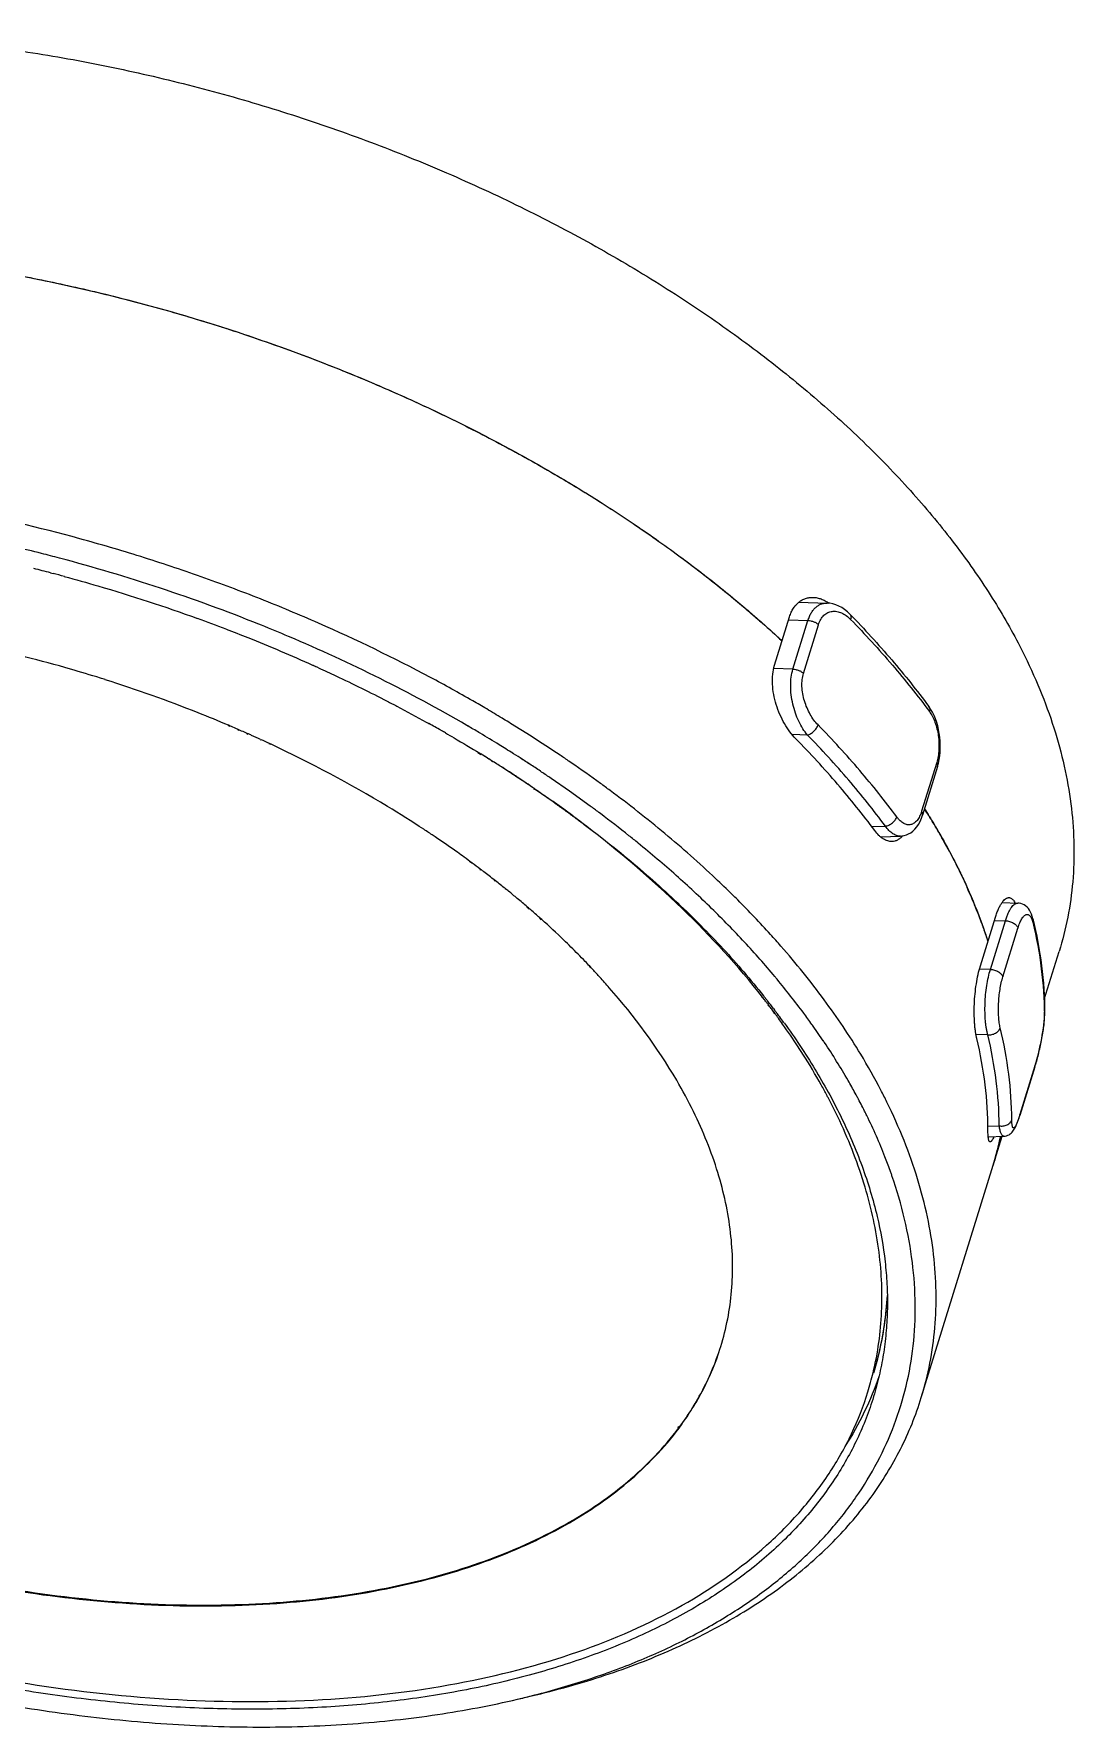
# Model space of a CAD drawing. Header units: millimetres. Extents: x -61 to 249, y -179 to 12.
# Drawn here: x -30.43 to -0.29, y -179.09 to -130.03 of the extents above; entities that cross this region are included whole.
import ezdxf

# ---------------------------------------------------------------- set-up
doc = ezdxf.new("R2010")
doc.units = ezdxf.units.MM
doc.header["$LTSCALE"] = 1.21
doc.header["$MEASUREMENT"] = 0
doc.layers.get('0').update_dxf_attribs({"linetype": 'CONTINUOUS'})
doc.layers.add('草图', color=7, linetype='CONTINUOUS')

msp = doc.modelspace()

# ---------------------------------------------------------------- linework, layer by layer
at = {"color": 7, "linetype": 'Continuous'}
for p, q in [((-29.687, -145.223), (-29.695, -145.221)), ((-29.951, -145.646), (-29.876, -145.666)), ((-29.951, -145.647), (-29.876, -145.667)), ((-29.687, -145.225), (-29.696, -145.222)), ((-8.265, -146.494), (-7.447, -146.522)), ((-23.837, -147.168), (-23.917, -147.136)), ((-23.837, -147.167), (-23.916, -147.135)), ((-9.3, -147.125), (-8.752, -147.622)), ((-8.97, -148.327), (-8.534, -146.917)), ((-8.562, -147.008), (-8.002, -147.028)), ((-8.437, -148.437), (-8.002, -147.028)), ((-8.133, -148.559), (-7.698, -147.149)), ((-22.36, -148.322), (-22.345, -148.329)), ((-22.359, -148.32), (-22.344, -148.327)), ((-22.344, -148.327), (-22.271, -148.36)), ((-8.437, -148.437), (-8.994, -148.418)), ((-24.752, -150.097), (-24.803, -150.074)), ((-24.745, -150.086), (-24.796, -150.065)), ((-19.068, -149.969), (-19.017, -149.997)), ((-19.068, -149.969), (-18.988, -150.014)), ((-19.017, -149.997), (-18.987, -150.014)), ((-17.858, -150.085), (-17.888, -150.068)), ((-17.858, -150.084), (-17.887, -150.067)), ((-16.825, -149.885), (-16.868, -149.859)), ((-16.824, -149.884), (-16.867, -149.858)), ((-16.026, -150.381), (-16.621, -150.008)), ((-24.518, -150.184), (-24.586, -150.155)), ((-24.486, -150.213), (-24.527, -150.196)), ((-24.478, -150.202), (-24.518, -150.184)), ((-24.414, -150.23), (-24.478, -150.202)), ((-24.228, -150.327), (-24.267, -150.31)), ((-24.22, -150.316), (-24.258, -150.298)), ((-23.856, -150.491), (-23.869, -150.485)), ((-23.85, -150.483), (-23.862, -150.477)), ((-23.564, -150.619), (-23.614, -150.597)), ((-23.561, -150.616), (-23.611, -150.593)), ((-18.642, -150.21), (-18.629, -150.217)), ((-18.641, -150.209), (-18.628, -150.216)), ((-17.506, -150.294), (-17.544, -150.271)), ((-17.504, -150.293), (-17.543, -150.27)), ((-16.016, -150.387), (-16.026, -150.381)), ((-16.016, -150.387), (-16.026, -150.381)), ((-8.017, -150.347), (-8.464, -150.331)), ((-17.469, -150.922), (-17.557, -150.868)), ((-17.48, -150.897), (-17.542, -150.858)), ((-17.515, -150.876), (-17.486, -150.894)), ((-17.513, -150.875), (-17.485, -150.893)), ((-17.455, -150.912), (-17.48, -150.897)), ((-17.174, -151.086), (-17.137, -151.11)), ((-17.173, -151.086), (-17.136, -151.109)), ((-17.132, -151.114), (-17.143, -151.107)), ((-16.533, -150.891), (-16.56, -150.874)), ((-16.532, -150.89), (-16.559, -150.873)), ((-16.261, -151.065), (-16.28, -151.052)), ((-16.26, -151.064), (-16.279, -151.052)), ((-17.144, -151.122), (-17.155, -151.115)), ((-16.787, -151.334), (-16.849, -151.294)), ((-16.59, -151.462), (-16.604, -151.453)), ((-16.591, -151.463), (-16.604, -151.453)), ((-16.394, -151.6), (-16.442, -151.567)), ((-16.441, -151.557), (-16.413, -151.575)), ((-16.44, -151.556), (-16.412, -151.574)), ((-16.388, -151.596), (-16.437, -151.564)), ((-16.066, -151.192), (-16.117, -151.159)), ((-16.064, -151.191), (-16.115, -151.158)), ((-15.72, -151.418), (-15.755, -151.394)), ((-15.721, -151.418), (-15.755, -151.394)), ((-14.869, -151.148), (-14.918, -151.115)), ((-14.867, -151.148), (-14.916, -151.114)), ((-4.272, -151.143), (-4.708, -152.553)), ((-4.248, -151.255), (-4.683, -152.665)), ((-15.922, -151.929), (-15.942, -151.915)), ((-15.931, -151.899), (-15.911, -151.912)), ((-15.929, -151.898), (-15.909, -151.911)), ((-15.907, -151.921), (-15.928, -151.906)), ((-15.909, -151.911), (-15.382, -152.277)), ((-14.917, -151.969), (-15.445, -151.603)), ((-14.313, -152.403), (-14.917, -151.969)), ((-14.8, -152.711), (-14.826, -152.693)), ((-14.751, -152.747), (-14.825, -152.692)), ((-14.753, -152.748), (-14.8, -152.711)), ((-14.018, -152.624), (-14.066, -152.589)), ((-14.017, -152.624), (-14.064, -152.588)), ((-6.154, -153), (-5.759, -152.986)), ((-5.9, -153.296), (-5.322, -153.275)), ((-17.745, -154.063), (-17.809, -154.014)), ((-17.732, -154.056), (-17.797, -154.009)), ((-3.901, -153.723), (-3.633, -154.246)), ((-17.488, -154.259), (-17.513, -154.239)), ((-17.472, -154.251), (-17.497, -154.232)), ((-17.068, -154.577), (-17.094, -154.558)), ((-17.056, -154.572), (-17.081, -154.552)), ((-16.728, -154.836), (-16.776, -154.8)), ((-16.726, -154.835), (-16.772, -154.798)), ((-16.082, -155.394), (-16.147, -155.337)), ((-16.103, -155.356), (-16.131, -155.331)), ((-16.065, -155.388), (-16.103, -155.356)), ((-2.378, -155.201), (-1.921, -155.216)), ((-15.733, -155.699), (-15.781, -155.657)), ((-15.717, -155.694), (-15.765, -155.652)), ((-3.007, -157.037), (-2.571, -155.627)), ((-2.717, -157.139), (-2.281, -155.729)), ((-2.599, -155.718), (-2.281, -155.729)), ((-2.354, -157.349), (-1.918, -155.939)), ((-1.155, -158.012), (-0.724, -156.62)), ((-14.321, -157.068), (-14.339, -157.05)), ((-14.308, -157.065), (-14.325, -157.047)), ((-14.033, -157.361), (-14.053, -157.339)), ((-14.034, -157.361), (-14.053, -157.339)), ((-2.717, -157.139), (-3.033, -157.128)), ((-9.329, -157.953), (-9.338, -157.942)), ((-9.314, -157.951), (-9.322, -157.94)), ((-9.132, -158.194), (-9.154, -158.167)), ((-9.127, -158.193), (-9.147, -158.166)), ((-8.964, -158.42), (-9.015, -158.346)), ((-8.985, -158.381), (-9.012, -158.345)), ((-9.001, -158.274), (-8.969, -158.316)), ((-9.001, -158.274), (-8.969, -158.316)), ((-8.957, -158.419), (-8.985, -158.381)), ((-1.144, -158.378), (-1.153, -158.438)), ((-7.871, -158.755), (-7.886, -158.734)), ((-7.871, -158.755), (-7.886, -158.734)), ((-7.56, -159.203), (-7.871, -158.755)), ((-7.558, -159.208), (-7.561, -159.203)), ((-7.557, -159.208), (-7.56, -159.203)), ((-2.793, -159.031), (-3.136, -159.019)), ((-1.424, -159.933), (-1.86, -161.343)), ((-1.428, -159.957), (-1.424, -159.933)), ((-1.428, -159.957), (-1.864, -161.367)), ((-7.212, -161.258), (-7.411, -160.867)), ((-6.609, -160.771), (-6.636, -160.722)), ((-6.608, -160.771), (-6.634, -160.722)), ((-1.864, -161.367), (-1.86, -161.343)), ((-2.79, -161.682), (-2.46, -161.67)), ((-4.719, -169.545), (-2.378, -161.972)), ((-2.78, -161.987), (-2.325, -161.97)), ((-10.53, -168.067), (-10.528, -168.061)), ((-10.53, -168.067), (-10.528, -168.061)), ((-11.764, -170.41), (-11.744, -170.385)), ((-11.762, -170.417), (-11.742, -170.391)), ((-11.744, -170.419), (-11.725, -170.394)), ((-11.739, -170.427), (-11.72, -170.401)), ((-16.421, -178.284), (-16.017, -178.189))]:
    msp.add_line(p, q, dxfattribs=at)
for points in [[(-6.785, -146.848), (-6.86, -146.776), (-6.942, -146.711), (-7.026, -146.654), (-7.111, -146.608), (-7.197, -146.572), (-7.283, -146.545), (-7.367, -146.529), (-7.447, -146.522)], [(-4.248, -151.255), (-4.222, -151.161), (-4.2, -151.059), (-4.184, -150.954), (-4.173, -150.847), (-4.168, -150.739), (-4.168, -150.63), (-4.172, -150.52), (-4.182, -150.41), (-4.197, -150.3), (-4.217, -150.191), (-4.243, -150.084), (-4.273, -149.979), (-4.309, -149.877), (-4.35, -149.779), (-4.396, -149.685), (-4.448, -149.596), (-4.501, -149.517)], [(-5.322, -153.275), (-5.281, -153.272), (-5.214, -153.261), (-5.149, -153.241), (-5.086, -153.213), (-5.024, -153.177), (-4.964, -153.131), (-4.906, -153.075), (-4.851, -153.009), (-4.801, -152.934), (-4.755, -152.85), (-4.716, -152.758), (-4.683, -152.665)], [(-1.484, -155.671), (-1.503, -155.601), (-1.526, -155.536), (-1.552, -155.478), (-1.582, -155.425), (-1.616, -155.377), (-1.655, -155.334), (-1.697, -155.297), (-1.741, -155.268), (-1.787, -155.246), (-1.834, -155.23), (-1.883, -155.22), (-1.921, -155.216)], [(-1.428, -159.957), (-1.406, -159.882), (-1.382, -159.799), (-1.359, -159.713), (-1.336, -159.624), (-1.313, -159.532), (-1.291, -159.437), (-1.27, -159.341), (-1.249, -159.242), (-1.23, -159.143), (-1.212, -159.043), (-1.196, -158.943), (-1.181, -158.844), (-1.168, -158.746), (-1.158, -158.65), (-1.15, -158.556), (-1.145, -158.464), (-1.144, -158.378)], [(-2.325, -161.97), (-2.286, -161.966), (-2.246, -161.957), (-2.208, -161.944), (-2.173, -161.926), (-2.141, -161.905), (-2.112, -161.881), (-2.086, -161.855), (-2.064, -161.828), (-2.043, -161.8), (-2.025, -161.771), (-2.007, -161.74), (-1.991, -161.707), (-1.974, -161.671), (-1.957, -161.631), (-1.94, -161.587), (-1.921, -161.539), (-1.903, -161.486), (-1.883, -161.427), (-1.864, -161.367)]]:
    msp.add_lwpolyline(points, dxfattribs=at)
for centre, radius, start, end in [((-42.038, -192.043), 47.945, 75.3983, 75.9951), ((-42.074, -192.184), 48.091, 74.9067, 75.3059), ((-41.989, -191.984), 47.874, 69.0438, 70.0959), ((-41.961, -192.113), 48.463, 67.0334, 68.039), ((-41.282, -190.291), 46.039, 65.4959, 65.6099), ((-40.531, -187.112), 40.252, 72.4088, 72.6195), ((-39.129, -186.654), 43.006, 58.8246, 59.5174), ((-40.038, -185.841), 38.888, 66.5865, 66.8419), ((-39.623, -187.041), 42.389, 60.3305, 60.8677), ((-39.31, -186.898), 42.608, 59.278, 59.7699), ((-38.858, -186.205), 42.482, 58.4369, 58.7579), ((-39.944, -185.626), 38.653, 66.0573, 66.3091), ((-39.893, -185.511), 38.528, 65.8479, 65.9949), ((-39.833, -185.376), 38.38, 65.4103, 65.8481), ((-39.735, -185.162), 38.145, 64.9943, 65.3895), ((-39.44, -186.718), 42.018, 60.1217, 60.3095), ((-38.934, -186.27), 41.876, 58.3343, 59.2197), ((-38.529, -185.188), 40.237, 57.9441, 58.4659), ((-38.451, -184.869), 39.924, 58.0589, 58.2703), ((-38.352, -184.711), 39.737, 57.8739, 58.0589), ((-38.272, -184.583), 39.587, 57.7416, 57.8739), ((-38.242, -184.729), 39.696, 57.3885, 57.88), ((-38.561, -185.666), 41.166, 57.6912, 58.3348), ((-38.269, -185.204), 40.62, 57.2229, 57.6464), ((-38.084, -184.917), 40.278, 56.9455, 57.191), ((-38.102, -184.315), 39.269, 57.2335, 57.7221), ((-38.001, -184.353), 39.249, 56.9368, 57.388), ((-37.83, -183.891), 38.765, 56.8018, 57.1238), ((-37.661, -183.634), 38.458, 56.5027, 56.7768), ((-37.807, -184.053), 38.892, 56.6745, 56.9362), ((-37.606, -183.748), 38.527, 56.2018, 56.6255), ((-37.448, -183.312), 38.072, 56.0272, 56.4156), ((-37.814, -184.504), 39.785, 56.3271, 56.8603), ((-37.503, -184.038), 39.224, 55.7821, 56.2669), ((-37.376, -183.403), 38.112, 55.7554, 56.2015), ((-37.228, -182.985), 37.678, 55.5753, 56.0273), ((-36.991, -182.64), 37.258, 55.1864, 55.5368), ((-36.818, -182.391), 36.956, 54.9093, 55.1863), ((-36.637, -182.134), 36.641, 54.5418, 54.9094), ((-36.546, -182.207), 36.657, 54.2191, 54.735), ((-36.383, -181.778), 36.204, 54.0219, 54.5421), ((-36.236, -181.775), 36.125, 53.637, 54.2186), ((-36.062, -181.336), 35.658, 53.4455, 54.0221), ((-36.009, -181.929), 36.64, 53.206, 53.6908), ((-21.339, -163.118), 19.809, 31.798, 32.4639), ((-35.651, -180.783), 34.969, 52.7485, 53.2959), ((-21.01, -162.913), 19.422, 31.0566, 31.797), ((-20.606, -162.67), 18.95, 29.9782, 31.056), ((-36.736, -179.862), 32.049, 56.0972, 56.6898), ((-36.575, -179.621), 31.759, 55.9714, 56.0965), ((-20.162, -162.413), 18.437, 29.0995, 29.975), ((-19.76, -162.189), 17.977, 28.0924, 29.098), ((-35.595, -178.222), 30.051, 53.682, 54.2022), ((-35.264, -177.772), 29.492, 52.9579, 53.5266), ((-35.051, -177.49), 29.139, 52.7149, 52.8937), ((-34.809, -177.173), 28.74, 51.9142, 52.7163), ((-34.385, -176.633), 28.054, 51.1082, 51.8493), ((-34.096, -176.274), 27.593, 50.8554, 50.9845), ((-33.983, -176.135), 27.414, 50.527, 50.8557), ((-33.816, -175.932), 27.15, 50.1712, 50.5271), ((-17.813, -161.228), 15.805, 23.0298, 24.1219), ((-33.522, -175.581), 26.693, 49.3422, 50.1725), ((-33.026, -175.005), 25.933, 48.3983, 49.1524), ((-17.448, -161.072), 15.408, 22.0366, 23.0272), ((-17.082, -160.923), 15.013, 20.7786, 22.0352), ((-32.799, -174.749), 25.591, 48.2667, 48.3969), ((-16.728, -160.788), 14.634, 19.8782, 20.7747), ((-30.252, -172.123), 21.931, 43.1954, 43.3635), ((-30.005, -171.893), 21.594, 42.3765, 43.1971), ((-29.5, -171.433), 20.911, 41.1722, 42.2969), ((-27.654, -172.987), 24.373, 39.6816, 39.9244), ((-26.838, -171.671), 22.256, 37.8641, 38.0592), ((-27.045, -172.037), 22.694, 38.2889, 38.5251), ((-26.92, -171.939), 22.535, 38.0124, 38.2889), ((-26.709, -171.572), 22.094, 37.5816, 37.8642), ((-26.573, -171.466), 21.921, 37.3525, 37.5816), ((-26.68, -171.751), 22.231, 37.3189, 38.0127), ((-26.379, -171.319), 21.678, 36.9436, 37.2639), ((-26.248, -171.22), 21.514, 36.759, 36.9434), ((-26.329, -171.483), 21.789, 36.9324, 37.1788), ((-25.964, -171.009), 21.16, 36.0594, 36.5136), ((-26.177, -171.369), 21.598, 36.5205, 36.9324), ((-25.709, -170.824), 20.845, 35.4909, 36.0597), ((-25.935, -171.189), 21.297, 35.9659, 36.5202), ((-24.501, -170.616), 20.427, 33.7792, 33.9518), ((-22.179, -168.616), 16.678, 27.6859, 28.0134), ((-21.982, -169.092), 17.481, 28.1503, 28.4212), ((-21.402, -168.222), 15.806, 25.5253, 26.1393), ((-6.126, -160.025), 4.466, 342.5144, 342.8284), ((-11.745, -159.995), 9.532, 345.2165, 346.3895), ((-11.778, -159.987), 9.566, 346.3902, 348.0077), ((-11.719, -160.001), 9.506, 342.8276, 343.4034), ((-11.727, -159.999), 9.514, 343.4037, 345.2165), ((-18.905, -167.709), 14.105, 19.4079, 19.6655), ((-18.799, -167.672), 13.993, 19.0056, 19.4083), ((-17.738, -165.807), 7.554, 342.2134, 342.6403), ((-17.746, -165.83), 7.555, 342.4051, 342.779), ((-14.896, -166.711), 9.031, 342.8305, 346.4659), ((-22.399, -152.86), 26.118, 283.2331, 284.1454)]:
    msp.add_arc(centre, radius, start, end, dxfattribs=at)
for points, knots in [([(-56.139, -139.495), (-56.071, -139.277), (-55.92, -138.843), (-55.646, -138.209), (-55.325, -137.592), (-54.959, -136.993), (-54.546, -136.413), (-54.089, -135.853), (-53.589, -135.315), (-53.045, -134.798), (-52.459, -134.303), (-51.832, -133.833), (-51.166, -133.387), (-50.46, -132.966), (-49.717, -132.571), (-48.665, -132.074), (-47.261, -131.523), (-45.469, -130.982), (-43.56, -130.559), (-41.55, -130.254), (-39.45, -130.071), (-37.275, -130.01), (-35.041, -130.073), (-32.761, -130.257), (-30.452, -130.563), (-28.129, -130.987), (-25.809, -131.528), (-23.506, -132.182), (-21.236, -132.943), (-19.016, -133.807), (-16.86, -134.769), (-14.782, -135.82), (-12.798, -136.955), (-10.919, -138.166), (-9.16, -139.444), (-7.532, -140.781), (-6.046, -142.167), (-4.712, -143.594), (-3.539, -145.052), (-2.536, -146.531), (-1.971, -147.549), (-1.721, -148.058)], [0, 0, 0, 0, 0.010712, 0.021462, 0.032286, 0.04322, 0.054297, 0.065549, 0.077005, 0.08869, 0.100629, 0.11284, 0.125341, 0.138144, 0.151262, 0.164702, 0.19256, 0.221738, 0.252213, 0.283933, 0.316817, 0.350766, 0.385658, 0.421359, 0.457721, 0.494587, 0.531792, 0.569167, 0.606541, 0.643742, 0.680601, 0.716954, 0.752643, 0.787522, 0.821454, 0.854321, 0.886021, 0.916476, 0.945633, 0.97347, 1, 1, 1, 1]), ([(-55.709, -141.73), (-55.452, -141.456), (-54.902, -140.924), (-53.993, -140.19), (-52.993, -139.511), (-51.905, -138.891), (-50.734, -138.33), (-49.483, -137.832), (-48.159, -137.397), (-46.765, -137.029), (-45.307, -136.727), (-43.792, -136.493), (-42.224, -136.328), (-40.61, -136.233), (-38.957, -136.208), (-37.269, -136.253), (-35.555, -136.368), (-33.821, -136.553), (-32.073, -136.806), (-30.319, -137.127), (-28.565, -137.515), (-26.817, -137.967), (-25.083, -138.483), (-23.37, -139.06), (-21.684, -139.697), (-20.031, -140.389), (-18.419, -141.136), (-16.853, -141.933), (-15.339, -142.779), (-13.884, -143.669), (-12.492, -144.6), (-11.17, -145.568), (-9.923, -146.571), (-9.133, -147.268), (-8.752, -147.622)], [0, 0, 0, 0, 0.022077, 0.044883, 0.068499, 0.092987, 0.118388, 0.144726, 0.17201, 0.200232, 0.229372, 0.259399, 0.290269, 0.321932, 0.354327, 0.387387, 0.42104, 0.455208, 0.489807, 0.524752, 0.559953, 0.595321, 0.630762, 0.666184, 0.701495, 0.736602, 0.771415, 0.805847, 0.839812, 0.873231, 0.906026, 0.938127, 0.969471, 1, 1, 1, 1]), ([(-55.64, -141.657), (-55.385, -141.389), (-54.839, -140.87), (-53.941, -140.152), (-52.955, -139.488), (-51.884, -138.88), (-50.733, -138.33), (-49.505, -137.84), (-48.206, -137.412), (-46.839, -137.047), (-45.411, -136.746), (-43.927, -136.511), (-42.392, -136.343), (-40.811, -136.242), (-39.192, -136.208), (-37.539, -136.242), (-35.86, -136.343), (-34.159, -136.512), (-32.445, -136.747), (-30.14, -137.15), (-27.267, -137.813), (-23.876, -138.85), (-21.122, -139.909), (-18.984, -140.866), (-17.429, -141.632), (-15.921, -142.445), (-14.468, -143.302), (-13.075, -144.2), (-11.746, -145.136), (-10.487, -146.106), (-9.687, -146.782), (-9.3, -147.125)], [0, 0, 0, 0, 0.022104, 0.04493, 0.068554, 0.093035, 0.118412, 0.144709, 0.171934, 0.200079, 0.229127, 0.259047, 0.289798, 0.321333, 0.353593, 0.386516, 0.420032, 0.454067, 0.488541, 0.523372, 0.593753, 0.664518, 0.734955, 0.769834, 0.80437, 0.838478, 0.872081, 0.905101, 0.93747, 0.969122, 1, 1, 1, 1]), ([(-18.944, -148.678), (-20.003, -148.113), (-21.633, -147.324), (-23.868, -146.392), (-25.587, -145.749), (-27.333, -145.167), (-29.684, -144.477), (-31.474, -144.056), (-32.673, -143.821)], [0, 0, 0, 0, 0.246385, 0.371336, 0.497004, 0.62305, 0.749133, 1, 1, 1, 1]), ([(-29.695, -145.221), (-29.867, -145.175), (-30.555, -144.997), (-31.247, -144.834), (-31.767, -144.72)], [0, 0, 0, 0, 0.250496, 1, 1, 1, 1]), ([(-23.916, -147.135), (-24.856, -146.758), (-26.761, -146.062), (-28.706, -145.483), (-29.687, -145.223)], [0, 0, 0, 0, 0.499364, 1, 1, 1, 1]), ([(-29.552, -145.752), (-29.226, -145.84), (-27.926, -146.205), (-26.642, -146.625), (-25.69, -146.969)], [0, 0, 0, 0, 0.250006, 1, 1, 1, 1]), ([(-8.534, -146.917), (-8.521, -146.873), (-8.489, -146.788), (-8.427, -146.672), (-8.353, -146.573), (-8.268, -146.491), (-8.174, -146.428), (-8.072, -146.384), (-7.965, -146.36), (-7.892, -146.356), (-7.856, -146.358)], [0, 0, 0, 0, 0.146624, 0.28455, 0.414399, 0.537411, 0.655349, 0.770311, 0.884501, 1, 1, 1, 1]), ([(-8.002, -147.028), (-7.99, -146.988), (-7.962, -146.913), (-7.91, -146.809), (-7.849, -146.72), (-7.78, -146.646), (-7.704, -146.588), (-7.622, -146.547), (-7.536, -146.524), (-7.477, -146.521), (-7.447, -146.522)], [0, 0, 0, 0, 0.153234, 0.296387, 0.429654, 0.553888, 0.670641, 0.782107, 0.890948, 1, 1, 1, 1]), ([(-7.856, -146.358), (-7.816, -146.359), (-7.737, -146.369), (-7.619, -146.403), (-7.501, -146.455), (-7.426, -146.501), (-7.39, -146.527)], [0, 0, 0, 0, 0.23384, 0.477103, 0.732005, 1, 1, 1, 1]), ([(-8.002, -147.028), (-7.974, -147.028), (-7.917, -147.036), (-7.835, -147.061), (-7.76, -147.098), (-7.716, -147.131), (-7.698, -147.149)], [0, 0, 0, 0, 0.252884, 0.513383, 0.766883, 1, 1, 1, 1]), ([(-7.698, -147.149), (-7.681, -147.096), (-7.649, -147.02), (-7.59, -146.932), (-7.541, -146.877), (-7.487, -146.832), (-7.428, -146.798), (-7.366, -146.774), (-7.301, -146.761), (-7.234, -146.758), (-7.141, -146.767), (-7.023, -146.805), (-6.888, -146.886), (-6.806, -146.958), (-6.766, -146.999)], [0, 0, 0, 0, 0.140314, 0.204907, 0.266166, 0.324695, 0.381261, 0.43673, 0.491988, 0.547868, 0.605095, 0.725575, 0.856802, 1, 1, 1, 1]), ([(-6.785, -146.848), (-6.368, -147.275), (-5.576, -148.139), (-4.843, -149.056), (-4.501, -149.517)], [0, 0, 0, 0, 0.50962, 1, 1, 1, 1]), ([(-6.785, -146.848), (-6.777, -146.856), (-6.764, -146.876), (-6.754, -146.913), (-6.755, -146.955), (-6.761, -146.984), (-6.766, -146.999)], [0, 0, 0, 0, 0.215041, 0.446985, 0.707181, 1, 1, 1, 1]), ([(-6.766, -146.999), (-6.349, -147.426), (-5.558, -148.289), (-4.826, -149.204), (-4.485, -149.665)], [0, 0, 0, 0, 0.50989, 1, 1, 1, 1]), ([(-24.866, -147.276), (-24.654, -147.358), (-23.811, -147.688), (-22.977, -148.042), (-22.359, -148.32)], [0, 0, 0, 0, 0.25099, 1, 1, 1, 1]), ([(-17.887, -150.067), (-18.711, -149.588), (-20.407, -148.676), (-22.156, -147.871), (-23.051, -147.492)], [0, 0, 0, 0, 0.49511, 1, 1, 1, 1]), ([(-28.507, -148.698), (-28.794, -148.608), (-29.942, -148.263), (-31.106, -147.969), (-31.985, -147.779)], [0, 0, 0, 0, 0.250613, 1, 1, 1, 1]), ([(-1.721, -148.058), (-1.542, -148.423), (-1.216, -149.153), (-0.821, -150.265), (-0.533, -151.369), (-0.352, -152.462), (-0.278, -153.537), (-0.313, -154.593), (-0.456, -155.623), (-0.623, -156.292), (-0.724, -156.62)], [0, 0, 0, 0, 0.138155, 0.271496, 0.400415, 0.525416, 0.647115, 0.76623, 0.883568, 1, 1, 1, 1]), ([(-22.187, -148.398), (-22.019, -148.475), (-21.35, -148.785), (-20.688, -149.111), (-20.198, -149.364)], [0, 0, 0, 0, 0.251326, 1, 1, 1, 1]), ([(-8.354, -150.454), (-8.416, -150.391), (-8.534, -150.251), (-8.688, -150.015), (-8.821, -149.751), (-8.927, -149.467), (-9.001, -149.171), (-9.037, -148.876), (-9.031, -148.592), (-8.996, -148.411), (-8.97, -148.327)], [0, 0, 0, 0, 0.114768, 0.237693, 0.366635, 0.499024, 0.631885, 0.761887, 0.885586, 1, 1, 1, 1]), ([(-8.017, -150.347), (-8.066, -150.29), (-8.158, -150.162), (-8.275, -149.947), (-8.372, -149.707), (-8.446, -149.451), (-8.493, -149.186), (-8.509, -148.922), (-8.494, -148.671), (-8.46, -148.512), (-8.437, -148.437)], [0, 0, 0, 0, 0.111748, 0.23307, 0.361622, 0.494501, 0.628371, 0.759604, 0.884551, 1, 1, 1, 1]), ([(-8.437, -148.437), (-8.409, -148.438), (-8.352, -148.446), (-8.27, -148.471), (-8.196, -148.508), (-8.152, -148.541), (-8.133, -148.559)], [0, 0, 0, 0, 0.252884, 0.513383, 0.766883, 1, 1, 1, 1]), ([(-7.71, -150.054), (-7.753, -150.01), (-7.835, -149.912), (-7.943, -149.746), (-8.034, -149.56), (-8.107, -149.36), (-8.158, -149.152), (-8.181, -148.944), (-8.176, -148.745), (-8.151, -148.618), (-8.133, -148.559)], [0, 0, 0, 0, 0.114508, 0.237095, 0.365777, 0.498086, 0.631074, 0.761363, 0.88539, 1, 1, 1, 1]), ([(-24.796, -150.065), (-25.086, -149.941), (-26.26, -149.458), (-27.457, -149.031), (-28.366, -148.743)], [0, 0, 0, 0, 0.248891, 1, 1, 1, 1]), ([(-17.313, -149.592), (-17.447, -149.513), (-17.985, -149.2), (-18.531, -148.898), (-18.944, -148.678)], [0, 0, 0, 0, 0.248467, 1, 1, 1, 1]), ([(-20.198, -149.364), (-20.103, -149.413), (-19.724, -149.611), (-19.348, -149.814), (-19.068, -149.969)], [0, 0, 0, 0, 0.250981, 1, 1, 1, 1]), ([(-4.501, -149.517), (-4.494, -149.527), (-4.483, -149.548), (-4.474, -149.585), (-4.475, -149.625), (-4.481, -149.651), (-4.485, -149.665)], [0, 0, 0, 0, 0.228723, 0.467193, 0.722902, 1, 1, 1, 1]), ([(-8.017, -150.347), (-8.001, -150.343), (-7.968, -150.332), (-7.92, -150.307), (-7.873, -150.276), (-7.829, -150.238), (-7.789, -150.195), (-7.755, -150.15), (-7.728, -150.103), (-7.715, -150.07), (-7.71, -150.054)], [0, 0, 0, 0, 0.112901, 0.235262, 0.364541, 0.497595, 0.630982, 0.761237, 0.885136, 1, 1, 1, 1]), ([(-5.429, -152.72), (-5.77, -152.259), (-6.502, -151.344), (-7.293, -150.481), (-7.71, -150.054)], [0, 0, 0, 0, 0.49011, 1, 1, 1, 1]), ([(-4.485, -149.665), (-4.452, -149.71), (-4.391, -149.81), (-4.318, -149.978), (-4.261, -150.165), (-4.223, -150.365), (-4.204, -150.57), (-4.206, -150.772), (-4.227, -150.964), (-4.255, -151.085), (-4.272, -151.143)], [0, 0, 0, 0, 0.10883, 0.228424, 0.356419, 0.489682, 0.624556, 0.75711, 0.883437, 1, 1, 1, 1]), ([(-19.136, -153.078), (-19.481, -152.851), (-20.91, -151.951), (-22.406, -151.157), (-23.561, -150.616)], [0, 0, 0, 0, 0.244724, 1, 1, 1, 1]), ([(-18.508, -150.285), (-18.424, -150.333), (-18.091, -150.526), (-17.76, -150.724), (-17.513, -150.875)], [0, 0, 0, 0, 0.251096, 1, 1, 1, 1]), ([(-14.916, -151.114), (-15.006, -151.052), (-15.37, -150.805), (-15.738, -150.564), (-16.016, -150.387)], [0, 0, 0, 0, 0.248542, 1, 1, 1, 1]), ([(-6.068, -153.113), (-6.41, -152.653), (-7.143, -151.74), (-7.936, -150.88), (-8.354, -150.454)], [0, 0, 0, 0, 0.489947, 1, 1, 1, 1]), ([(-5.759, -152.986), (-6.097, -152.53), (-6.821, -151.624), (-7.604, -150.77), (-8.017, -150.347)], [0, 0, 0, 0, 0.49011, 1, 1, 1, 1]), ([(-13.738, -151.954), (-13.83, -151.885), (-14.203, -151.611), (-14.58, -151.344), (-14.867, -151.148)], [0, 0, 0, 0, 0.248268, 1, 1, 1, 1]), ([(-4.248, -151.255), (-4.245, -151.247), (-4.242, -151.228), (-4.245, -151.2), (-4.255, -151.17), (-4.266, -151.152), (-4.272, -151.143)], [0, 0, 0, 0, 0.22629, 0.463314, 0.719509, 1, 1, 1, 1]), ([(-10.681, -154.502), (-11.156, -154.054), (-12.151, -153.175), (-13.196, -152.355), (-13.738, -151.954)], [0, 0, 0, 0, 0.491823, 1, 1, 1, 1]), ([(-4.708, -152.553), (-4.724, -152.604), (-4.752, -152.676), (-4.8, -152.764), (-4.839, -152.818), (-4.88, -152.864), (-4.925, -152.901), (-4.973, -152.928), (-5.022, -152.944), (-5.073, -152.95), (-5.126, -152.946), (-5.178, -152.932), (-5.231, -152.908), (-5.282, -152.874), (-5.333, -152.831), (-5.383, -152.779), (-5.414, -152.74), (-5.429, -152.72)], [0, 0, 0, 0, 0.158027, 0.229265, 0.295239, 0.356225, 0.412799, 0.465872, 0.516688, 0.566738, 0.617591, 0.670696, 0.72723, 0.788038, 0.853642, 0.924287, 1, 1, 1, 1]), ([(-4.683, -152.665), (-4.681, -152.657), (-4.678, -152.638), (-4.681, -152.61), (-4.691, -152.58), (-4.702, -152.562), (-4.708, -152.553)], [0, 0, 0, 0, 0.22629, 0.463314, 0.719509, 1, 1, 1, 1]), ([(-4.625, -152.485), (-4.533, -152.63), (-4.178, -153.203), (-3.854, -153.795), (-3.633, -154.246)], [0, 0, 0, 0, 0.255442, 1, 1, 1, 1]), ([(-14.817, -152.685), (-14.278, -153.082), (-13.238, -153.894), (-11.781, -155.18), (-10.462, -156.507), (-9.663, -157.434), (-9.29, -157.902)], [0, 0, 0, 0, 0.263842, 0.51888, 0.764433, 1, 1, 1, 1]), ([(-9.322, -157.94), (-10.035, -157.031), (-11.661, -155.256), (-13.494, -153.701), (-14.484, -152.948)], [0, 0, 0, 0, 0.481561, 1, 1, 1, 1]), ([(-12.923, -153.478), (-13.012, -153.406), (-13.372, -153.116), (-13.738, -152.833), (-14.017, -152.624)], [0, 0, 0, 0, 0.247995, 1, 1, 1, 1]), ([(-5.759, -152.986), (-5.723, -152.982), (-5.669, -152.965), (-5.603, -152.93), (-5.555, -152.896), (-5.512, -152.857), (-5.465, -152.801), (-5.439, -152.753), (-5.429, -152.72)], [0, 0, 0, 0, 0.243807, 0.374343, 0.506865, 0.638426, 0.766163, 1, 1, 1, 1]), ([(-5.322, -153.275), (-5.34, -153.276), (-5.378, -153.274), (-5.435, -153.261), (-5.491, -153.238), (-5.569, -153.192), (-5.663, -153.111), (-5.728, -153.031), (-5.759, -152.986)], [0, 0, 0, 0, 0.10201, 0.20749, 0.318582, 0.436962, 0.699499, 1, 1, 1, 1]), ([(-18.018, -153.848), (-18.082, -153.802), (-18.341, -153.616), (-18.604, -153.434), (-18.802, -153.3)], [0, 0, 0, 0, 0.248548, 1, 1, 1, 1]), ([(-8.962, -157.344), (-9.246, -157.005), (-9.841, -156.332), (-10.797, -155.354), (-11.826, -154.397), (-12.55, -153.782), (-12.923, -153.478)], [0, 0, 0, 0, 0.239507, 0.486183, 0.739786, 1, 1, 1, 1]), ([(-5.566, -153.434), (-5.587, -153.435), (-5.63, -153.433), (-5.694, -153.418), (-5.759, -153.392), (-5.823, -153.356), (-5.887, -153.31), (-5.973, -153.232), (-6.031, -153.163), (-6.068, -153.113)], [0, 0, 0, 0, 0.101836, 0.207371, 0.318649, 0.43724, 0.564233, 0.700269, 1, 1, 1, 1]), ([(-5.261, -153.269), (-5.282, -153.294), (-5.327, -153.339), (-5.402, -153.391), (-5.483, -153.424), (-5.538, -153.433), (-5.566, -153.434)], [0, 0, 0, 0, 0.276154, 0.529878, 0.768089, 1, 1, 1, 1]), ([(-10.039, -155.125), (-10.091, -155.073), (-10.303, -154.863), (-10.518, -154.656), (-10.681, -154.502)], [0, 0, 0, 0, 0.248363, 1, 1, 1, 1]), ([(-3.633, -154.246), (-3.612, -154.289), (-3.528, -154.463), (-3.447, -154.637), (-3.388, -154.769)], [0, 0, 0, 0, 0.251591, 1, 1, 1, 1]), ([(-3.633, -154.246), (-3.465, -154.588), (-3.157, -155.274), (-2.901, -155.98), (-2.789, -156.332)], [0, 0, 0, 0, 0.508328, 1, 1, 1, 1]), ([(-8.787, -156.462), (-8.886, -156.349), (-9.292, -155.893), (-9.713, -155.451), (-10.039, -155.125)], [0, 0, 0, 0, 0.246336, 1, 1, 1, 1]), ([(-2.571, -155.627), (-2.558, -155.584), (-2.53, -155.502), (-2.484, -155.388), (-2.436, -155.289), (-2.385, -155.207), (-2.334, -155.141), (-2.288, -155.099), (-2.252, -155.077), (-2.226, -155.065), (-2.2, -155.058), (-2.183, -155.057), (-2.175, -155.058)], [0, 0, 0, 0, 0.185349, 0.354552, 0.506132, 0.639107, 0.753189, 0.849154, 0.89112, 0.929713, 0.965686, 1, 1, 1, 1]), ([(-2.281, -155.729), (-2.269, -155.69), (-2.245, -155.617), (-2.203, -155.514), (-2.159, -155.425), (-2.113, -155.351), (-2.067, -155.291), (-2.025, -155.254), (-1.992, -155.234), (-1.968, -155.223), (-1.944, -155.217), (-1.929, -155.216), (-1.921, -155.216)], [0, 0, 0, 0, 0.184532, 0.353019, 0.504026, 0.636619, 0.750589, 0.846834, 0.889138, 0.928224, 0.964859, 1, 1, 1, 1]), ([(-2.175, -155.058), (-2.167, -155.058), (-2.15, -155.06), (-2.118, -155.071), (-2.087, -155.092), (-2.06, -155.121), (-2.033, -155.158), (-2.015, -155.19), (-2.005, -155.213)], [0, 0, 0, 0, 0.100577, 0.203025, 0.425285, 0.550707, 0.687693, 1, 1, 1, 1]), ([(-14.872, -156.489), (-14.94, -156.421), (-15.217, -156.152), (-15.5, -155.889), (-15.717, -155.694)], [0, 0, 0, 0, 0.247416, 1, 1, 1, 1]), ([(-2.966, -155.812), (-2.95, -155.855), (-2.889, -156.028), (-2.831, -156.201), (-2.789, -156.332)], [0, 0, 0, 0, 0.251531, 1, 1, 1, 1]), ([(-2.281, -155.729), (-2.261, -155.729), (-2.221, -155.734), (-2.162, -155.747), (-2.104, -155.768), (-2.051, -155.794), (-2.003, -155.826), (-1.964, -155.861), (-1.935, -155.898), (-1.922, -155.926), (-1.918, -155.939)], [0, 0, 0, 0, 0.134473, 0.27342, 0.412953, 0.549127, 0.678291, 0.797461, 0.904762, 1, 1, 1, 1]), ([(-1.918, -155.939), (-1.903, -155.889), (-1.878, -155.817), (-1.837, -155.729), (-1.808, -155.675), (-1.777, -155.629), (-1.746, -155.593), (-1.715, -155.566), (-1.684, -155.548), (-1.653, -155.541), (-1.622, -155.546), (-1.594, -155.561), (-1.568, -155.586), (-1.544, -155.62), (-1.522, -155.663), (-1.503, -155.714), (-1.493, -155.752), (-1.488, -155.772)], [0, 0, 0, 0, 0.198071, 0.284813, 0.362623, 0.431238, 0.49071, 0.541551, 0.584982, 0.623255, 0.659772, 0.69842, 0.742421, 0.793819, 0.853675, 0.9224, 1, 1, 1, 1]), ([(-1.484, -155.671), (-1.48, -155.687), (-1.477, -155.721), (-1.483, -155.755), (-1.488, -155.772)], [0, 0, 0, 0, 0.492843, 1, 1, 1, 1]), ([(-1.488, -155.772), (-1.381, -156.215), (-1.217, -157.099), (-1.155, -157.997), (-1.153, -158.438)], [0, 0, 0, 0, 0.50821, 1, 1, 1, 1]), ([(-1.484, -155.671), (-1.376, -156.12), (-1.209, -157.018), (-1.146, -157.929), (-1.144, -158.378)], [0, 0, 0, 0, 0.50767, 1, 1, 1, 1]), ([(-14.325, -157.047), (-14.369, -157), (-14.549, -156.811), (-14.732, -156.626), (-14.872, -156.489)], [0, 0, 0, 0, 0.248112, 1, 1, 1, 1]), ([(-6.475, -159.595), (-6.803, -159.053), (-7.531, -157.974), (-8.349, -156.963), (-8.787, -156.462)], [0, 0, 0, 0, 0.487648, 1, 1, 1, 1]), ([(-7.886, -158.734), (-7.964, -158.623), (-8.289, -158.177), (-8.631, -157.744), (-8.896, -157.424)], [0, 0, 0, 0, 0.246117, 1, 1, 1, 1]), ([(-3.111, -159.139), (-3.119, -159.107), (-3.133, -159.04), (-3.15, -158.933), (-3.164, -158.818), (-3.179, -158.649), (-3.187, -158.422), (-3.183, -158.139), (-3.163, -157.848), (-3.127, -157.562), (-3.077, -157.291), (-3.032, -157.118), (-3.007, -157.037)], [0, 0, 0, 0, 0.046196, 0.096954, 0.151892, 0.210564, 0.337071, 0.472067, 0.610734, 0.748117, 0.87937, 1, 1, 1, 1]), ([(-2.793, -159.031), (-2.801, -159.002), (-2.815, -158.942), (-2.834, -158.846), (-2.849, -158.742), (-2.865, -158.589), (-2.875, -158.385), (-2.873, -158.13), (-2.856, -157.869), (-2.825, -157.611), (-2.78, -157.367), (-2.74, -157.212), (-2.717, -157.139)], [0, 0, 0, 0, 0.046653, 0.097744, 0.152909, 0.211718, 0.33828, 0.473131, 0.611546, 0.748639, 0.879613, 1, 1, 1, 1]), ([(-2.717, -157.139), (-2.697, -157.139), (-2.657, -157.144), (-2.598, -157.157), (-2.54, -157.178), (-2.486, -157.204), (-2.439, -157.236), (-2.4, -157.271), (-2.371, -157.308), (-2.358, -157.336), (-2.354, -157.349)], [0, 0, 0, 0, 0.134473, 0.27342, 0.412953, 0.549127, 0.678291, 0.797461, 0.904762, 1, 1, 1, 1]), ([(-2.432, -158.827), (-2.438, -158.805), (-2.448, -158.757), (-2.464, -158.654), (-2.478, -158.51), (-2.485, -158.324), (-2.48, -158.125), (-2.465, -157.921), (-2.44, -157.719), (-2.404, -157.528), (-2.372, -157.407), (-2.354, -157.349)], [0, 0, 0, 0, 0.04621, 0.096896, 0.210183, 0.336344, 0.471142, 0.609859, 0.747517, 0.879132, 1, 1, 1, 1]), ([(-11.32, -161.258), (-11.471, -160.95), (-12.16, -159.673), (-13.032, -158.5), (-13.76, -157.667)], [0, 0, 0, 0, 0.236743, 1, 1, 1, 1]), ([(-1.153, -158.438), (-1.152, -158.485), (-1.156, -158.588), (-1.172, -158.752), (-1.197, -158.937), (-1.23, -159.136), (-1.272, -159.342), (-1.319, -159.549), (-1.369, -159.746), (-1.405, -159.873), (-1.424, -159.933)], [0, 0, 0, 0, 0.092763, 0.202259, 0.325604, 0.459345, 0.599263, 0.740178, 0.875968, 1, 1, 1, 1]), ([(-8.147, -159.596), (-8.194, -159.523), (-8.385, -159.227), (-8.583, -158.937), (-8.737, -158.722)], [0, 0, 0, 0, 0.24725, 1, 1, 1, 1]), ([(-8.697, -158.681), (-8.382, -159.117), (-7.797, -159.991), (-7.288, -160.913), (-7.062, -161.374)], [0, 0, 0, 0, 0.511437, 1, 1, 1, 1]), ([(-2.793, -159.031), (-2.754, -159.035), (-2.675, -159.031), (-2.584, -158.997), (-2.521, -158.954), (-2.481, -158.916), (-2.451, -158.874), (-2.437, -158.843), (-2.432, -158.827)], [0, 0, 0, 0, 0.260506, 0.522615, 0.649847, 0.772232, 0.888952, 1, 1, 1, 1]), ([(-2.097, -161.493), (-2.099, -161.052), (-2.161, -160.154), (-2.325, -159.27), (-2.432, -158.827)], [0, 0, 0, 0, 0.49179, 1, 1, 1, 1]), ([(-6.634, -160.722), (-6.701, -160.599), (-6.98, -160.102), (-7.283, -159.617), (-7.522, -159.259)], [0, 0, 0, 0, 0.245515, 1, 1, 1, 1]), ([(-2.787, -161.798), (-2.787, -161.358), (-2.844, -160.463), (-3.006, -159.581), (-3.111, -159.139)], [0, 0, 0, 0, 0.491696, 1, 1, 1, 1]), ([(-2.46, -161.67), (-2.463, -161.233), (-2.524, -160.345), (-2.687, -159.47), (-2.793, -159.031)], [0, 0, 0, 0, 0.49179, 1, 1, 1, 1]), ([(-7.455, -160.782), (-7.508, -160.683), (-7.727, -160.281), (-7.962, -159.888), (-8.147, -159.596)], [0, 0, 0, 0, 0.246208, 1, 1, 1, 1]), ([(-5.715, -160.983), (-5.772, -160.866), (-6.01, -160.395), (-6.269, -159.935), (-6.475, -159.595)], [0, 0, 0, 0, 0.245807, 1, 1, 1, 1]), ([(-6.297, -161.374), (-6.318, -161.33), (-6.407, -161.152), (-6.498, -160.976), (-6.568, -160.844)], [0, 0, 0, 0, 0.248356, 1, 1, 1, 1]), ([(-6.056, -169.358), (-6.116, -169.569), (-6.252, -169.987), (-6.502, -170.6), (-6.797, -171.196), (-7.136, -171.775), (-7.519, -172.336), (-7.946, -172.878), (-8.415, -173.4), (-9.103, -174.075), (-10.07, -174.864), (-11.372, -175.706), (-12.818, -176.449), (-14.4, -177.087), (-16.105, -177.617), (-17.923, -178.035), (-19.842, -178.338), (-21.847, -178.524), (-23.925, -178.593), (-26.063, -178.543), (-28.245, -178.376), (-30.456, -178.092), (-32.682, -177.693), (-34.907, -177.182), (-37.116, -176.562), (-39.293, -175.838), (-41.424, -175.015), (-43.495, -174.098), (-45.489, -173.093), (-47.395, -172.008), (-49.2, -170.85), (-50.889, -169.627), (-52.453, -168.347), (-53.881, -167.019), (-55.162, -165.652), (-56.288, -164.255), (-57.251, -162.838), (-57.792, -161.862), (-58.032, -161.374)], [0, 0, 0, 0, 0.010724, 0.021475, 0.03229, 0.043206, 0.054257, 0.065475, 0.076891, 0.088532, 0.11257, 0.137756, 0.164194, 0.191944, 0.221022, 0.251409, 0.283056, 0.315883, 0.34979, 0.384658, 0.420352, 0.456722, 0.493612, 0.530854, 0.568279, 0.605712, 0.642981, 0.679915, 0.716347, 0.752117, 0.787077, 0.82109, 0.854034, 0.885806, 0.916326, 0.945541, 0.973428, 1, 1, 1, 1]), ([(-57.87, -161.258), (-57.385, -162.246), (-56.154, -164.216), (-53.76, -166.943), (-50.801, -169.513), (-47.354, -171.86), (-43.51, -173.922), (-39.372, -175.645), (-35.052, -176.981), (-30.664, -177.897), (-26.326, -178.366), (-22.154, -178.377), (-18.258, -177.929), (-14.739, -177.03), (-11.689, -175.702), (-9.559, -174.222), (-8.202, -172.855), (-7.372, -171.77), (-6.715, -170.611), (-6.395, -169.793), (-6.267, -169.377)], [0, 0, 0, 0, 0.054343, 0.113948, 0.17852, 0.247343, 0.319403, 0.393483, 0.468254, 0.542346, 0.614426, 0.68328, 0.747888, 0.807534, 0.861919, 0.91131, 0.934453, 0.956783, 0.97854, 1, 1, 1, 1]), ([(-53.762, -161.258), (-53.388, -162.021), (-52.453, -163.542), (-50.655, -165.666), (-48.442, -167.687), (-45.865, -169.557), (-42.982, -171.236), (-39.859, -172.686), (-36.569, -173.874), (-33.185, -174.771), (-29.787, -175.358), (-26.453, -175.621), (-23.257, -175.554), (-20.273, -175.157), (-17.567, -174.44), (-15.199, -173.414), (-13.225, -172.099), (-12.17, -171.006), (-11.739, -170.427)], [0, 0, 0, 0, 0.052834, 0.110418, 0.172553, 0.238698, 0.308064, 0.379684, 0.452478, 0.525313, 0.597052, 0.666609, 0.733009, 0.795447, 0.853362, 0.906527, 0.955154, 1, 1, 1, 1]), ([(-53.755, -161.235), (-53.381, -161.997), (-52.447, -163.518), (-50.65, -165.64), (-48.439, -167.659), (-45.864, -169.529), (-42.983, -171.208), (-39.863, -172.658), (-36.575, -173.846), (-33.194, -174.744), (-29.798, -175.332), (-26.464, -175.597), (-23.269, -175.531), (-20.285, -175.138), (-17.579, -174.423), (-15.21, -173.4), (-13.233, -172.088), (-12.176, -170.997), (-11.744, -170.419)], [0, 0, 0, 0, 0.052823, 0.110393, 0.17251, 0.238637, 0.307983, 0.379584, 0.452364, 0.525188, 0.596922, 0.666482, 0.732892, 0.795347, 0.853286, 0.906479, 0.955133, 1, 1, 1, 1]), ([(-10.528, -168.061), (-10.367, -167.539), (-10.155, -166.441), (-10.193, -164.729), (-10.577, -162.971), (-11.04, -161.828), (-11.32, -161.258)], [0, 0, 0, 0, 0.233696, 0.474472, 0.728411, 1, 1, 1, 1]), ([(-6.115, -168.825), (-5.976, -168.247), (-5.81, -167.04), (-5.908, -165.178), (-6.346, -163.273), (-6.842, -162.03), (-7.138, -161.411)], [0, 0, 0, 0, 0.234032, 0.475697, 0.729818, 1, 1, 1, 1]), ([(-7.062, -161.374), (-6.828, -161.851), (-6.417, -162.805), (-6.115, -163.801), (-5.999, -164.293)], [0, 0, 0, 0, 0.51202, 1, 1, 1, 1]), ([(-5.623, -162.962), (-5.67, -162.829), (-5.872, -162.291), (-6.105, -161.764), (-6.297, -161.374)], [0, 0, 0, 0, 0.245222, 1, 1, 1, 1]), ([(-4.719, -169.545), (-4.617, -169.217), (-4.45, -168.548), (-4.307, -167.518), (-4.272, -166.462), (-4.346, -165.386), (-4.527, -164.294), (-4.816, -163.19), (-5.21, -162.078), (-5.536, -161.348), (-5.715, -160.983)], [0, 0, 0, 0, 0.116432, 0.23377, 0.352885, 0.474584, 0.599585, 0.728504, 0.861845, 1, 1, 1, 1]), ([(-1.867, -161.366), (-1.875, -161.392), (-1.891, -161.441), (-1.915, -161.51), (-1.939, -161.57), (-1.961, -161.622), (-1.981, -161.663), (-1.998, -161.691), (-2.01, -161.709), (-2.019, -161.718), (-2.027, -161.726), (-2.035, -161.73), (-2.042, -161.733), (-2.049, -161.733), (-2.056, -161.73), (-2.062, -161.724), (-2.067, -161.717), (-2.072, -161.707), (-2.077, -161.695), (-2.082, -161.674), (-2.088, -161.644), (-2.093, -161.6), (-2.096, -161.549), (-2.096, -161.512), (-2.097, -161.493)], [0, 0, 0, 0, 0.120977, 0.230254, 0.326753, 0.409697, 0.478649, 0.533547, 0.555855, 0.574885, 0.590855, 0.604129, 0.615324, 0.625411, 0.635646, 0.647197, 0.66086, 0.677092, 0.696134, 0.718106, 0.771, 0.835822, 0.912296, 1, 1, 1, 1]), ([(-2.723, -162.135), (-2.726, -162.135), (-2.731, -162.134), (-2.739, -162.13), (-2.746, -162.122), (-2.752, -162.113), (-2.758, -162.1), (-2.765, -162.079), (-2.773, -162.045), (-2.779, -161.997), (-2.784, -161.939), (-2.787, -161.872), (-2.787, -161.823), (-2.787, -161.798)], [0, 0, 0, 0, 0.022181, 0.045492, 0.072356, 0.104332, 0.142294, 0.186707, 0.29567, 0.431929, 0.595222, 0.784881, 1, 1, 1, 1]), ([(-2.46, -161.67), (-2.422, -161.677), (-2.343, -161.68), (-2.25, -161.654), (-2.186, -161.615), (-2.146, -161.58), (-2.115, -161.539), (-2.101, -161.508), (-2.097, -161.493)], [0, 0, 0, 0, 0.266255, 0.527431, 0.652801, 0.773236, 0.888709, 1, 1, 1, 1]), ([(-2.325, -161.97), (-2.329, -161.97), (-2.337, -161.97), (-2.353, -161.965), (-2.367, -161.955), (-2.38, -161.941), (-2.393, -161.922), (-2.409, -161.892), (-2.425, -161.849), (-2.439, -161.797), (-2.451, -161.736), (-2.457, -161.693), (-2.46, -161.67)], [0, 0, 0, 0, 0.033173, 0.066643, 0.139874, 0.182115, 0.22899, 0.338216, 0.46966, 0.623928, 0.800897, 1, 1, 1, 1]), ([(-2.614, -161.981), (-2.624, -162.004), (-2.639, -162.035), (-2.66, -162.073), (-2.674, -162.095), (-2.688, -162.112), (-2.702, -162.127), (-2.715, -162.134), (-2.723, -162.135)], [0, 0, 0, 0, 0.383527, 0.539985, 0.673229, 0.783966, 0.873531, 1, 1, 1, 1]), ([(-2.42, -161.974), (-2.435, -162.045), (-2.498, -162.325), (-2.573, -162.602), (-2.637, -162.808)], [0, 0, 0, 0, 0.250333, 1, 1, 1, 1]), ([(-16.017, -178.186), (-15.495, -178.054), (-14.48, -177.764), (-13.02, -177.236), (-11.661, -176.625), (-10.409, -175.935), (-9.271, -175.169), (-8.253, -174.331), (-7.36, -173.425), (-6.598, -172.455), (-5.971, -171.426), (-5.482, -170.344), (-5.134, -169.215), (-4.93, -168.045), (-4.871, -166.841), (-4.956, -165.61), (-5.184, -164.357), (-5.427, -163.529), (-5.569, -163.115)], [0, 0, 0, 0, 0.076849, 0.150704, 0.221566, 0.289503, 0.354655, 0.417243, 0.477574, 0.536037, 0.5931, 0.649297, 0.705204, 0.761413, 0.818498, 0.876993, 0.937364, 1, 1, 1, 1]), ([(-5.999, -164.293), (-5.897, -164.726), (-5.781, -165.378), (-5.708, -166.25), (-5.694, -166.89), (-5.722, -167.523), (-5.79, -168.146), (-5.899, -168.759), (-5.999, -169.16), (-6.056, -169.358)], [0, 0, 0, 0, 0.260311, 0.387156, 0.512136, 0.635565, 0.757781, 0.879136, 1, 1, 1, 1]), ([(-55.401, -166.238), (-54.871, -166.818), (-53.733, -167.958), (-51.857, -169.561), (-49.791, -171.083), (-47.556, -172.509), (-45.172, -173.825), (-42.663, -175.018), (-40.055, -176.077), (-37.372, -176.99), (-34.642, -177.749), (-31.892, -178.347), (-29.147, -178.777), (-26.437, -179.035), (-23.786, -179.119), (-21.222, -179.028), (-18.769, -178.763), (-17.186, -178.464), (-16.421, -178.284)], [0, 0, 0, 0, 0.055574, 0.113745, 0.174268, 0.236837, 0.3011, 0.366663, 0.433109, 0.5, 0.566891, 0.633337, 0.6989, 0.763163, 0.825732, 0.886255, 0.944426, 1, 1, 1, 1]), ([(-6.098, -168.829), (-6.042, -168.648), (-5.84, -167.914), (-5.732, -167.155), (-5.702, -166.584)], [0, 0, 0, 0, 0.248603, 1, 1, 1, 1]), ([(-11.725, -170.394), (-11.467, -170.046), (-11.007, -169.316), (-10.675, -168.519), (-10.545, -168.114)], [0, 0, 0, 0, 0.504898, 1, 1, 1, 1]), ([(-11.72, -170.401), (-11.462, -170.052), (-11.004, -169.319), (-10.674, -168.52), (-10.545, -168.114)], [0, 0, 0, 0, 0.504831, 1, 1, 1, 1]), ([(-5.94, -168.913), (-6.061, -169.271), (-6.351, -169.975), (-6.724, -170.639), (-6.931, -170.96)], [0, 0, 0, 0, 0.496891, 1, 1, 1, 1]), ([(-16.017, -178.189), (-15.299, -178.02), (-14.246, -177.727), (-12.893, -177.244), (-11.637, -176.724), (-10.455, -176.125), (-9.364, -175.444), (-8.611, -174.906), (-7.914, -174.336), (-7.273, -173.734), (-6.692, -173.103), (-6.17, -172.442), (-5.71, -171.755), (-5.312, -171.043), (-4.978, -170.306), (-4.798, -169.8), (-4.719, -169.545)], [0, 0, 0, 0, 0.148566, 0.219966, 0.289425, 0.422556, 0.486375, 0.548449, 0.608884, 0.66781, 0.725383, 0.781785, 0.837216, 0.891901, 0.946079, 1, 1, 1, 1])]:
    msp.add_open_spline(points, degree=3, knots=knots, dxfattribs=at)
at = {"layer": '草图', "color": 4, "linetype": 'Continuous'}
for p, q in [((-5.897, -168.062), (-5.857, -167.864)), ((-6.098, -168.829), (-6.06, -168.705))]:
    msp.add_line(p, q, dxfattribs=at)
for points, knots in [([(-5.857, -167.864), (-5.855, -167.854), (-5.851, -167.833), (-5.846, -167.808), (-5.843, -167.788), (-5.84, -167.772), (-5.837, -167.757), (-5.835, -167.744), (-5.833, -167.734), (-5.832, -167.726), (-5.83, -167.72), (-5.83, -167.715), (-5.829, -167.711), (-5.828, -167.708), (-5.828, -167.705), (-5.827, -167.704), (-5.827, -167.703), (-5.827, -167.702), (-5.827, -167.701), (-5.827, -167.7), (-5.827, -167.699), (-5.826, -167.697), (-5.826, -167.693), (-5.825, -167.689), (-5.824, -167.682), (-5.823, -167.674), (-5.821, -167.663), (-5.819, -167.653), (-5.818, -167.643), (-5.815, -167.629), (-5.813, -167.612), (-5.808, -167.585), (-5.803, -167.551), (-5.798, -167.52), (-5.795, -167.5), (-5.793, -167.491), (-5.792, -167.484), (-5.791, -167.477), (-5.789, -167.465), (-5.787, -167.448), (-5.784, -167.428), (-5.781, -167.407), (-5.779, -167.386), (-5.776, -167.366), (-5.773, -167.345), (-5.771, -167.328), (-5.769, -167.314), (-5.767, -167.304), (-5.766, -167.294), (-5.765, -167.285), (-5.764, -167.278), (-5.763, -167.274), (-5.763, -167.27), (-5.762, -167.268), (-5.762, -167.266), (-5.762, -167.264), (-5.762, -167.263), (-5.762, -167.263), (-5.762, -167.262), (-5.762, -167.262), (-5.762, -167.26), (-5.761, -167.259), (-5.761, -167.257), (-5.761, -167.254), (-5.76, -167.251), (-5.76, -167.246), (-5.759, -167.239), (-5.758, -167.232), (-5.757, -167.224), (-5.756, -167.214), (-5.755, -167.201), (-5.753, -167.185), (-5.751, -167.17), (-5.749, -167.154), (-5.748, -167.141), (-5.747, -167.131), (-5.746, -167.123), (-5.745, -167.116), (-5.744, -167.111), (-5.744, -167.107), (-5.744, -167.104), (-5.743, -167.102), (-5.743, -167.1), (-5.743, -167.099), (-5.743, -167.098), (-5.743, -167.097), (-5.743, -167.096), (-5.742, -167.095), (-5.742, -167.093), (-5.742, -167.089), (-5.742, -167.085), (-5.741, -167.078), (-5.74, -167.069), (-5.739, -167.059), (-5.738, -167.048), (-5.737, -167.038), (-5.736, -167.024), (-5.734, -167.007), (-5.732, -166.979), (-5.729, -166.951), (-5.726, -166.924), (-5.725, -166.906), (-5.723, -166.892), (-5.723, -166.884), (-5.722, -166.878), (-5.722, -166.874), (-5.721, -166.87), (-5.721, -166.866), (-5.721, -166.859), (-5.72, -166.85), (-5.719, -166.835), (-5.718, -166.817), (-5.716, -166.795), (-5.714, -166.766), (-5.711, -166.715), (-5.708, -166.671), (-5.705, -166.642)], [0, 0, 0, 0, 0.03125, 0.0625, 0.078125, 0.09375, 0.109375, 0.125, 0.132812, 0.140625, 0.148438, 0.152344, 0.15625, 0.160156, 0.162109, 0.164062, 0.165039, 0.166016, 0.166504, 0.166992, 0.167969, 0.169922, 0.171875, 0.175781, 0.179688, 0.1875, 0.195312, 0.203125, 0.210938, 0.21875, 0.234375, 0.25, 0.28125, 0.3125, 0.320312, 0.328125, 0.332031, 0.335938, 0.34375, 0.359375, 0.375, 0.390625, 0.40625, 0.421875, 0.4375, 0.453125, 0.460938, 0.46875, 0.476562, 0.484375, 0.488281, 0.492188, 0.494141, 0.496094, 0.498047, 0.499023, 0.499512, 0.5, 0.500488, 0.500977, 0.501953, 0.503906, 0.505859, 0.507812, 0.511719, 0.515625, 0.523438, 0.53125, 0.539062, 0.546875, 0.5625, 0.578125, 0.59375, 0.609375, 0.625, 0.632812, 0.640625, 0.648438, 0.652344, 0.65625, 0.660156, 0.662109, 0.664062, 0.665039, 0.666016, 0.666504, 0.666992, 0.667969, 0.669922, 0.671875, 0.675781, 0.679688, 0.6875, 0.695312, 0.703125, 0.710938, 0.71875, 0.734375, 0.75, 0.78125, 0.796875, 0.8125, 0.820312, 0.828125, 0.832031, 0.833984, 0.835938, 0.839844, 0.84375, 0.851562, 0.859375, 0.875, 0.890625, 0.90625, 0.9375, 1, 1, 1, 1]), ([(-6.06, -168.705), (-6.057, -168.692), (-6.049, -168.666), (-6.039, -168.633), (-6.033, -168.609), (-6.029, -168.596), (-6.025, -168.583), (-6.021, -168.566), (-6.014, -168.54), (-6.007, -168.517), (-6.002, -168.497), (-5.998, -168.483), (-5.992, -168.46), (-5.985, -168.434), (-5.979, -168.41), (-5.976, -168.397), (-5.973, -168.387), (-5.971, -168.377), (-5.967, -168.364), (-5.962, -168.34), (-5.955, -168.314), (-5.949, -168.29), (-5.946, -168.277), (-5.943, -168.263), (-5.939, -168.247), (-5.934, -168.227), (-5.93, -168.207), (-5.926, -168.191), (-5.924, -168.181), (-5.922, -168.176), (-5.921, -168.171), (-5.92, -168.164), (-5.918, -168.156), (-5.915, -168.142), (-5.911, -168.124), (-5.905, -168.097), (-5.9, -168.076), (-5.897, -168.062)], [0, 0, 0, 0, 0.0625, 0.125, 0.15625, 0.171875, 0.1875, 0.21875, 0.25, 0.3125, 0.328125, 0.34375, 0.375, 0.4375, 0.46875, 0.484375, 0.5, 0.515625, 0.53125, 0.5625, 0.625, 0.65625, 0.671875, 0.6875, 0.71875, 0.75, 0.78125, 0.8125, 0.820312, 0.828125, 0.835938, 0.84375, 0.859375, 0.875, 0.90625, 0.9375, 1, 1, 1, 1])]:
    msp.add_open_spline(points, degree=3, knots=knots, dxfattribs=at)

doc.saveas('drawing.dxf')
